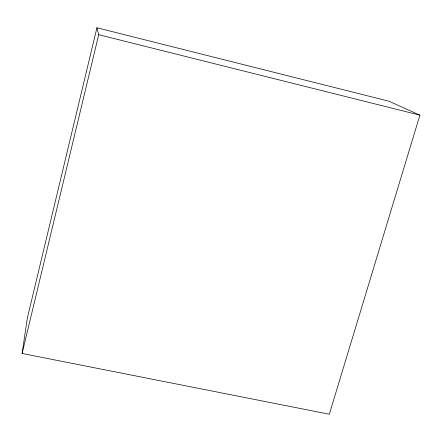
<?xml version="1.0" encoding="UTF-8"?>
<svg xmlns="http://www.w3.org/2000/svg" width="442" height="442" viewBox="0 0 442 442"><rect width="100%" height="100%" fill="white"/><g stroke="black" fill="none" stroke-linecap="round" stroke-linejoin="round"><path stroke-width="0.66" d="M22.1 353.456L27.343 318.058L96.931 27.769L388.966 101.218L419.9 115.163L329.329 414.231L22.1 353.456L98.71 34.703L96.931 27.769M98.71 34.703L419.9 115.163"/></g></svg>
